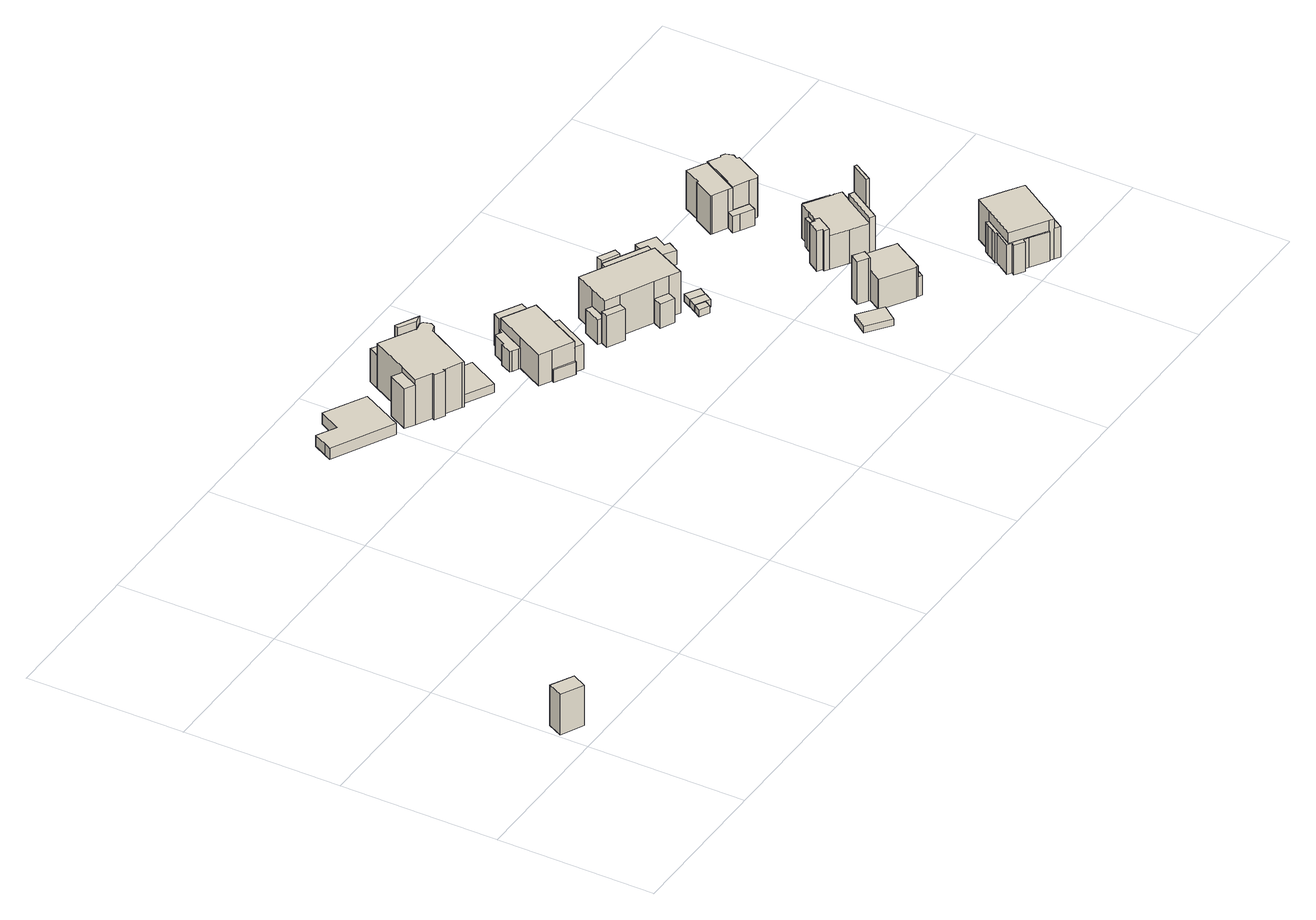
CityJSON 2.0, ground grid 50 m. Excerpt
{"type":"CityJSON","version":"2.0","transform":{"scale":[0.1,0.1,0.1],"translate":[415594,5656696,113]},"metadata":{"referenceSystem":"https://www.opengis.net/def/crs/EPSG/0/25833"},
"CityObjects":{
"building1":{"type":"Building","attributes":{"Dachtyp_tdc":"tdcFreeFormRoof","Gemeindeschluessel":14612000,"Dachneigung":25.74,"QualitaetDacherkennung":6,"Geometrietyp2DReferenz":"3000","measuredHeight":14.43,"function":"31001_9998","roofType":"5000"},"geometry":[{"type":"Solid","lod":"1","boundaries":[[[[0,1,2,3]],[[4,5,6,7]],[[3,5,4,0]],[[2,6,5,3]],[[1,7,6,2]],[[0,4,7,1]]]]}]},
"building2":{"type":"Building","attributes":{"Dachtyp_tdc":"tdcPolyFlatRoof","Gemeindeschluessel":14612000,"Dachneigung":0,"QualitaetDacherkennung":87,"Geometrietyp2DReferenz":"3000","measuredHeight":3.81,"function":"31001_9998","roofType":"1000"},"geometry":[{"type":"Solid","lod":"1","boundaries":[[[[8,9,10,11,12,13,14]],[[15,16,17,18,19,20,21]],[[14,16,15,8]],[[13,17,16,14]],[[12,18,17,13]],[[11,19,18,12]],[[10,20,19,11]],[[9,21,20,10]],[[8,15,21,9]]]]}]},
"building3":{"type":"Building","attributes":{"Gemeindeschluessel":14612000,"Geometrietyp2DReferenz":"3000","function":"31001_9998","roofType":"9999"},"children":["building3-1","building3-2"]},
"building3-1":{"type":"BuildingPart","attributes":{"Dachtyp_tdc":"tdcGableRoof","Dachneigung":48.85,"QualitaetDacherkennung":48,"Geometrietyp2DReferenz":"3000","measuredHeight":16.24,"roofType":"3100"},"parents":["building3"],"geometry":[{"type":"Solid","lod":"1","boundaries":[[[[22,23,24,25]],[[26,27,28,29]],[[25,27,26,22]],[[24,28,27,25]],[[23,29,28,24]],[[22,26,29,23]]]]}]},
"building3-2":{"type":"BuildingPart","attributes":{"Dachtyp_tdc":"tdcHipAndGableRoof","Dachneigung":46.84,"QualitaetDacherkennung":44,"Geometrietyp2DReferenz":"3000","measuredHeight":20.77,"roofType":"5000"},"parents":["building3"],"geometry":[{"type":"Solid","lod":"1","boundaries":[[[[30,31,32,33,34,35,36,37,38,39,40,41,42,43,44,45,46,47,48,49,50]],[[51,52,53,54,55,56,57,58,59,60,61,62,63,64,65,66,67,68,69,27,26]],[[50,52,51,30]],[[49,53,52,50]],[[48,54,53,49]],[[47,55,54,48]],[[46,56,55,47]],[[45,57,56,46]],[[44,58,57,45]],[[43,59,58,44]],[[42,60,59,43]],[[41,61,60,42]],[[40,62,61,41]],[[39,63,62,40]],[[38,64,63,39]],[[37,65,64,38]],[[36,66,65,37]],[[35,67,66,36]],[[34,68,67,35]],[[33,69,68,34]],[[32,27,69,33]],[[31,26,27,32]],[[30,51,26,31]]]]}]},
"building4":{"type":"Building","attributes":{"Dachtyp_tdc":"tdcPolyFlatRoof","Gemeindeschluessel":14612000,"Dachneigung":0,"QualitaetDacherkennung":70,"Geometrietyp2DReferenz":"3000","measuredHeight":3,"function":"31001_9998","roofType":"1000"},"geometry":[{"type":"Solid","lod":"1","boundaries":[[[[70,71,72,73,74]],[[75,76,77,78,79]],[[74,76,75,70]],[[73,77,76,74]],[[72,78,77,73]],[[71,79,78,72]],[[70,75,79,71]]]]}]},
"building5":{"type":"Building","attributes":{"Gemeindeschluessel":14612000,"Geometrietyp2DReferenz":"3000","function":"31001_9998","roofType":"9999"},"children":["building5-1","building5-2","building5-3"]},
"building5-1":{"type":"BuildingPart","attributes":{"Dachtyp_tdc":"tdcGableRoof","Dachneigung":60.28,"QualitaetDacherkennung":3,"Geometrietyp2DReferenz":"3000","measuredHeight":13.81,"roofType":"3100"},"parents":["building5"],"geometry":[{"type":"Solid","lod":"1","boundaries":[[[[80,81,82,83,84,85,86]],[[87,88,89,90,91,92,93]],[[86,88,87,80]],[[85,89,88,86]],[[84,90,89,85]],[[83,91,90,84]],[[82,92,91,83]],[[81,93,92,82]],[[80,87,93,81]]]]}]},
"building5-2":{"type":"BuildingPart","attributes":{"Dachtyp_tdc":"tdcPolyFlatRoof","Dachneigung":0,"QualitaetDacherkennung":49,"Geometrietyp2DReferenz":"3000","measuredHeight":2.97,"roofType":"1000"},"parents":["building5"],"geometry":[{"type":"Solid","lod":"1","boundaries":[[[[94,95,96,97,98,99]],[[100,101,102,103,104,92]],[[99,101,100,94]],[[98,102,101,99]],[[97,103,102,98]],[[96,104,103,97]],[[95,92,104,96]],[[94,100,92,95]]]]}]},
"building5-3":{"type":"BuildingPart","attributes":{"Dachtyp_tdc":"tdcFreeFormRoof","Dachneigung":77.45,"QualitaetDacherkennung":6,"Geometrietyp2DReferenz":"3000","measuredHeight":19.81,"roofType":"5000"},"parents":["building5"],"geometry":[{"type":"Solid","lod":"1","boundaries":[[[[105,106,107,108]],[[103,109,93,104]],[[108,109,103,105]],[[107,93,109,108]],[[106,104,93,107]],[[105,103,104,106]]]]}]},
"building6":{"type":"Building","attributes":{"Gemeindeschluessel":14612000,"Geometrietyp2DReferenz":"3000","function":"31001_9998","roofType":"9999"},"children":["building6-1","building6-2","building6-3","building6-4","building6-5"]},
"building6-1":{"type":"BuildingPart","attributes":{"Dachtyp_tdc":"tdcFreeFormRoof","Dachneigung":57.48,"QualitaetDacherkennung":13,"Geometrietyp2DReferenz":"3000","measuredHeight":8.38,"roofType":"5000"},"parents":["building6"],"geometry":[{"type":"Solid","lod":"1","boundaries":[[[[110,111,112,113,114,115,116,117,118,119,120]],[[121,122,123,124,125,126,127,128,129,130,131]],[[120,122,121,110]],[[119,123,122,120]],[[118,124,123,119]],[[117,125,124,118]],[[116,126,125,117]],[[115,127,126,116]],[[114,128,127,115]],[[113,129,128,114]],[[112,130,129,113]],[[111,131,130,112]],[[110,121,131,111]]]]}]},
"building6-2":{"type":"BuildingPart","attributes":{"Dachtyp_tdc":"tdcFreeFormRoof","Dachneigung":61.52,"QualitaetDacherkennung":17,"Geometrietyp2DReferenz":"3000","measuredHeight":10.3,"roofType":"5000"},"parents":["building6"],"geometry":[{"type":"Solid","lod":"1","boundaries":[[[[132,133,134,135,136,135,137]],[[138,139,140,141,140,142,143]],[[137,139,138,132]],[[135,140,139,137]],[[134,142,140,135]],[[133,143,142,134]],[[132,138,143,133]]]]}]},
"building6-3":{"type":"BuildingPart","attributes":{"Dachtyp_tdc":"tdcPolyFlatRoof","Dachneigung":14.45,"QualitaetDacherkennung":55,"Geometrietyp2DReferenz":"3000","measuredHeight":10.91,"roofType":"2100"},"parents":["building6"],"geometry":[{"type":"Solid","lod":"1","boundaries":[[[[144,145,146,147]],[[148,149,131,150]],[[147,149,148,144]],[[146,131,149,147]],[[145,150,131,146]],[[144,148,150,145]]]]}]},
"building6-4":{"type":"BuildingPart","attributes":{"Dachtyp_tdc":"tdcHipAndGableRoof","Dachneigung":14.98,"QualitaetDacherkennung":64,"Geometrietyp2DReferenz":"3000","measuredHeight":11.48,"roofType":"5000"},"parents":["building6"],"geometry":[{"type":"Solid","lod":"1","boundaries":[[[[151,152,153,154,155,156,157,158]],[[141,159,160,122,121,149,161,142]],[[158,159,141,151]],[[157,160,159,158]],[[156,122,160,157]],[[155,121,122,156]],[[154,149,121,155]],[[153,161,149,154]],[[152,142,161,153]],[[151,141,142,152]]]]}]},
"building6-5":{"type":"BuildingPart","attributes":{"Dachtyp_tdc":"tdcPolyFlatRoof","Dachneigung":0,"QualitaetDacherkennung":0,"Geometrietyp2DReferenz":"3000","measuredHeight":4.12,"roofType":"9999"},"parents":["building6"],"geometry":[{"type":"Solid","lod":"1","boundaries":[[[[162,163,164,165]],[[166,159,141,167]],[[165,159,166,162]],[[164,141,159,165]],[[163,167,141,164]],[[162,166,167,163]]]]}]},
"building7":{"type":"Building","attributes":{"Gemeindeschluessel":14612000,"Geometrietyp2DReferenz":"3000","function":"31001_9998","roofType":"9999"},"children":["building7-1","building7-2","building7-3","building7-4","building7-5","building7-6"]},
"building7-1":{"type":"BuildingPart","attributes":{"Dachtyp_tdc":"tdcFreeFormRoof","Dachneigung":49.77,"QualitaetDacherkennung":8,"Geometrietyp2DReferenz":"3000","measuredHeight":11.62,"roofType":"5000"},"parents":["building7"],"geometry":[{"type":"Solid","lod":"1","boundaries":[[[[168,169,170,171]],[[172,173,174,175]],[[171,173,172,168]],[[170,174,173,171]],[[169,175,174,170]],[[168,172,175,169]]]]}]},
"building7-2":{"type":"BuildingPart","attributes":{"Dachtyp_tdc":"tdcFreeFormRoof","Dachneigung":60.69,"QualitaetDacherkennung":13,"Geometrietyp2DReferenz":"3000","measuredHeight":9.3,"roofType":"5000"},"parents":["building7"],"geometry":[{"type":"Solid","lod":"1","boundaries":[[[[176,177,178,179]],[[180,181,182,183]],[[179,181,180,176]],[[178,182,181,179]],[[177,183,182,178]],[[176,180,183,177]]]]}]},
"building7-3":{"type":"BuildingPart","attributes":{"Dachtyp_tdc":"tdcCutGableRoof","Dachneigung":2.76,"QualitaetDacherkennung":31,"Geometrietyp2DReferenz":"3000","measuredHeight":13.89,"roofType":"9999"},"parents":["building7"],"geometry":[{"type":"Solid","lod":"1","boundaries":[[[[184,185,186,187,188]],[[189,190,191,192,193]],[[188,190,189,184]],[[187,191,190,188]],[[186,192,191,187]],[[185,193,192,186]],[[184,189,193,185]]]]}]},
"building7-4":{"type":"BuildingPart","attributes":{"Dachtyp_tdc":"tdcFreeFormRoof","Dachneigung":48.07,"QualitaetDacherkennung":9,"Geometrietyp2DReferenz":"3000","measuredHeight":9.09,"roofType":"5000"},"parents":["building7"],"geometry":[{"type":"Solid","lod":"1","boundaries":[[[[194,195,196,197]],[[198,199,200,201]],[[197,199,198,194]],[[196,200,199,197]],[[195,201,200,196]],[[194,198,201,195]]]]}]},
"building7-5":{"type":"BuildingPart","attributes":{"Dachtyp_tdc":"tdcHipRoof","Dachneigung":14.18,"QualitaetDacherkennung":47,"Geometrietyp2DReferenz":"3000","measuredHeight":14.96,"roofType":"3200"},"parents":["building7"],"geometry":[{"type":"Solid","lod":"1","boundaries":[[[[202,203,204,205,206,207,208,209,210]],[[198,201,172,180,183,211,190,189,212]],[[210,201,198,202]],[[209,172,201,210]],[[208,180,172,209]],[[207,183,180,208]],[[206,211,183,207]],[[205,190,211,206]],[[204,189,190,205]],[[203,212,189,204]],[[202,198,212,203]]]]}]},
"building7-6":{"type":"BuildingPart","attributes":{"Dachtyp_tdc":"tdcPolyFlatRoof","Dachneigung":13.92,"QualitaetDacherkennung":50,"Geometrietyp2DReferenz":"3000","measuredHeight":13.87,"roofType":"2100"},"parents":["building7"],"geometry":[{"type":"Solid","lod":"1","boundaries":[[[[213,214,215,216]],[[217,192,191,218]],[[216,192,217,213]],[[215,191,192,216]],[[214,218,191,215]],[[213,217,218,214]]]]}]},
"building8":{"type":"Building","attributes":{"Dachtyp_tdc":"tdcPolyFlatRoof","Gemeindeschluessel":14612000,"Dachneigung":0,"QualitaetDacherkennung":50,"Geometrietyp2DReferenz":"3000","measuredHeight":2.5,"function":"31001_9998","roofType":"1000"},"geometry":[{"type":"Solid","lod":"1","boundaries":[[[[219,220,221,222]],[[223,224,225,226]],[[222,224,223,219]],[[221,225,224,222]],[[220,226,225,221]],[[219,223,226,220]]]]}]},
"building9":{"type":"Building","attributes":{"Dachtyp_tdc":"tdcPolyFlatRoof","Gemeindeschluessel":14612000,"Dachneigung":0,"QualitaetDacherkennung":74,"Geometrietyp2DReferenz":"3000","measuredHeight":2.44,"function":"31001_9998","roofType":"1000"},"geometry":[{"type":"Solid","lod":"1","boundaries":[[[[227,228,229,230,231]],[[224,232,233,234,225]],[[231,232,224,227]],[[230,233,232,231]],[[229,234,233,230]],[[228,225,234,229]],[[227,224,225,228]]]]}]},
"building10":{"type":"Building","attributes":{"Dachtyp_tdc":"tdcPolyFlatRoof","Gemeindeschluessel":14612000,"Dachneigung":0,"QualitaetDacherkennung":65,"Geometrietyp2DReferenz":"3000","measuredHeight":2.24,"function":"31001_9998","roofType":"1000"},"geometry":[{"type":"Solid","lod":"1","boundaries":[[[[235,236,237,238]],[[239,240,241,242]],[[238,240,239,235]],[[237,241,240,238]],[[236,242,241,237]],[[235,239,242,236]]]]}]},
"building11":{"type":"Building","attributes":{"Dachtyp_tdc":"tdcPolyFlatRoof","Gemeindeschluessel":14612000,"Dachneigung":0,"QualitaetDacherkennung":77,"Geometrietyp2DReferenz":"3000","measuredHeight":2.54,"function":"31001_9998","roofType":"1000"},"geometry":[{"type":"Solid","lod":"1","boundaries":[[[[243,244,245,246]],[[247,248,249,250]],[[246,248,247,243]],[[245,249,248,246]],[[244,250,249,245]],[[243,247,250,244]]]]}]},
"building12":{"type":"Building","attributes":{"Gemeindeschluessel":14612000,"Geometrietyp2DReferenz":"3000","function":"31001_9998","roofType":"9999"},"children":["building12-1","building12-2","building12-3","building12-4"]},
"building12-1":{"type":"BuildingPart","attributes":{"Dachtyp_tdc":"tdcFreeFormRoof","Dachneigung":45.58,"QualitaetDacherkennung":9,"Geometrietyp2DReferenz":"3000","measuredHeight":5.17,"roofType":"5000"},"parents":["building12"],"geometry":[{"type":"Solid","lod":"1","boundaries":[[[[251,252,253,254]],[[255,256,257,258]],[[254,256,255,251]],[[253,257,256,254]],[[252,258,257,253]],[[251,255,258,252]]]]}]},
"building12-2":{"type":"BuildingPart","attributes":{"Dachtyp_tdc":"tdcGableRoof","Dachneigung":37.15,"QualitaetDacherkennung":2,"Geometrietyp2DReferenz":"3000","measuredHeight":9.19,"roofType":"3100"},"parents":["building12"],"geometry":[{"type":"Solid","lod":"1","boundaries":[[[[259,260,261,262,263,264,265,266,267]],[[268,269,270,271,272,273,274,275,276]],[[267,269,268,259]],[[266,270,269,267]],[[265,271,270,266]],[[264,272,271,265]],[[263,273,272,264]],[[262,274,273,263]],[[261,275,274,262]],[[260,276,275,261]],[[259,268,276,260]]]]}]},
"building12-3":{"type":"BuildingPart","attributes":{"Dachtyp_tdc":"tdcFreeFormRoof","Dachneigung":60.14,"QualitaetDacherkennung":6,"Geometrietyp2DReferenz":"3000","measuredHeight":16.04,"roofType":"5000"},"parents":["building12"],"geometry":[{"type":"Solid","lod":"1","boundaries":[[[[277,278,279,280,281,282,283]],[[284,285,286,287,288,289,290]],[[283,285,284,277]],[[282,286,285,283]],[[281,287,286,282]],[[280,288,287,281]],[[279,289,288,280]],[[278,290,289,279]],[[277,284,290,278]]]]}]},
"building12-4":{"type":"BuildingPart","attributes":{"Dachtyp_tdc":"tdcHipRoof","Dachneigung":25.11,"QualitaetDacherkennung":30,"Geometrietyp2DReferenz":"3000","measuredHeight":12.41,"roofType":"3200"},"parents":["building12"],"geometry":[{"type":"Solid","lod":"1","boundaries":[[[[291,292,293,294,295,296,297,298,299,300,301,302,303]],[[304,305,275,273,306,307,308,309,290,288,310,255,258]],[[303,304,258,291]],[[302,305,304,303]],[[301,275,305,302]],[[300,273,275,301]],[[299,306,273,300]],[[298,307,306,299]],[[297,308,307,298]],[[296,309,308,297]],[[295,290,309,296]],[[294,288,290,295]],[[293,310,288,294]],[[292,255,310,293]],[[291,258,255,292]]]]}]},
"building13":{"type":"Building","attributes":{"Dachtyp_tdc":"tdcFreeFormRoof","Gemeindeschluessel":14612000,"Dachneigung":35.89,"QualitaetDacherkennung":77,"Geometrietyp2DReferenz":"3000","measuredHeight":6.06,"function":"31001_9998","roofType":"5000"},"geometry":[{"type":"Solid","lod":"1","boundaries":[[[[311,312,313,314,315,316]],[[317,318,319,320,321,322]],[[316,318,317,311]],[[315,319,318,316]],[[314,320,319,315]],[[313,321,320,314]],[[312,322,321,313]],[[311,317,322,312]]]]}]},
"building14":{"type":"Building","attributes":{"Gemeindeschluessel":14612000,"Geometrietyp2DReferenz":"3000","function":"31001_9998","roofType":"9999"},"children":["building14-1","building14-2","building14-3","building14-4","building14-5","building14-6"]},
"building14-1":{"type":"BuildingPart","attributes":{"Dachtyp_tdc":"tdcFreeFormRoof","Dachneigung":55.26,"QualitaetDacherkennung":51,"Geometrietyp2DReferenz":"3000","measuredHeight":16.03,"roofType":"5000"},"parents":["building14"],"geometry":[{"type":"Solid","lod":"1","boundaries":[[[[323,324,325,326,327,328,329,330]],[[331,332,333,334,335,336,337,338]],[[330,332,331,323]],[[329,333,332,330]],[[328,334,333,329]],[[327,335,334,328]],[[326,336,335,327]],[[325,337,336,326]],[[324,338,337,325]],[[323,331,338,324]]]]}]},
"building14-2":{"type":"BuildingPart","attributes":{"Dachtyp_tdc":"tdcFreeFormRoof","Dachneigung":80.05,"QualitaetDacherkennung":14,"Geometrietyp2DReferenz":"3000","measuredHeight":15.99,"roofType":"5000"},"parents":["building14"],"geometry":[{"type":"Solid","lod":"1","boundaries":[[[[339,340,341,342,343]],[[344,345,346,347,348]],[[343,345,344,339]],[[342,346,345,343]],[[341,347,346,342]],[[340,348,347,341]],[[339,344,348,340]]]]}]},
"building14-3":{"type":"BuildingPart","attributes":{"Dachtyp_tdc":"tdcFreeFormRoof","Dachneigung":72.91,"QualitaetDacherkennung":40,"Geometrietyp2DReferenz":"3000","measuredHeight":10.67,"roofType":"5000"},"parents":["building14"],"geometry":[{"type":"Solid","lod":"1","boundaries":[[[[349,350,351,352,353,354]],[[355,356,357,358,359,360]],[[354,356,355,349]],[[353,357,356,354]],[[352,358,357,353]],[[351,359,358,352]],[[350,360,359,351]],[[349,355,360,350]]]]}]},
"building14-4":{"type":"BuildingPart","attributes":{"Dachtyp_tdc":"tdcFreeFormRoof","Dachneigung":66.39,"QualitaetDacherkennung":21,"Geometrietyp2DReferenz":"3000","measuredHeight":11.16,"roofType":"5000"},"parents":["building14"],"geometry":[{"type":"Solid","lod":"1","boundaries":[[[[361,362,363,364,365,366,367]],[[368,369,370,371,372,373,374]],[[367,368,374,361]],[[366,369,368,367]],[[365,370,369,366]],[[364,371,370,365]],[[363,372,371,364]],[[362,373,372,363]],[[361,374,373,362]]]]}]},
"building14-5":{"type":"BuildingPart","attributes":{"Dachtyp_tdc":"tdcFreeFormRoof","Dachneigung":59.45,"QualitaetDacherkennung":0,"Geometrietyp2DReferenz":"3000","measuredHeight":22.34,"roofType":"5000"},"parents":["building14"],"geometry":[{"type":"Solid","lod":"1","boundaries":[[[[375,376,377,378]],[[345,344,379,380]],[[378,344,345,375]],[[377,379,344,378]],[[376,380,379,377]],[[375,345,380,376]]]]}]},
"building14-6":{"type":"BuildingPart","attributes":{"Dachtyp_tdc":"tdcHipAndGableRoof","Dachneigung":41.72,"QualitaetDacherkennung":38,"Geometrietyp2DReferenz":"3000","measuredHeight":14.31,"roofType":"5000"},"parents":["building14"],"geometry":[{"type":"Solid","lod":"1","boundaries":[[[[381,382,383,384,385,386,387,388,389,390,391,392,393,394,395]],[[396,335,334,358,357,397,374,373,372,398,399,400,401,348,347]],[[395,335,396,381]],[[394,334,335,395]],[[393,358,334,394]],[[392,357,358,393]],[[391,397,357,392]],[[390,374,397,391]],[[389,373,374,390]],[[388,372,373,389]],[[387,398,372,388]],[[386,399,398,387]],[[385,400,399,386]],[[384,401,400,385]],[[383,348,401,384]],[[382,347,348,383]],[[381,396,347,382]]]]}]},
"building15":{"type":"Building","attributes":{"Gemeindeschluessel":14612000,"Geometrietyp2DReferenz":"3000","function":"31001_9998","roofType":"9999"},"children":["building15-1","building15-2","building15-3","building15-4"]},
"building15-1":{"type":"BuildingPart","attributes":{"Dachtyp_tdc":"tdcFreeFormRoof","Dachneigung":59.45,"QualitaetDacherkennung":14,"Geometrietyp2DReferenz":"3000","measuredHeight":9.18,"roofType":"5000"},"parents":["building15"],"geometry":[{"type":"Solid","lod":"1","boundaries":[[[[402,403,404,405,406,407,408,409,410,411]],[[412,413,414,415,416,417,418,419,420,421]],[[410,413,412,411]],[[409,414,413,410]],[[408,415,414,409]],[[407,416,415,408]],[[406,417,416,407]],[[405,418,417,406]],[[404,419,418,405]],[[403,420,419,404]],[[402,421,420,403]],[[411,412,421,402]]]]}]},
"building15-2":{"type":"BuildingPart","attributes":{"Dachtyp_tdc":"tdcHipAndGableRoof","Dachneigung":49.84,"QualitaetDacherkennung":44,"Geometrietyp2DReferenz":"3000","measuredHeight":16.49,"roofType":"5000"},"parents":["building15"],"geometry":[{"type":"Solid","lod":"1","boundaries":[[[[422,423,424,425,426,427,428,429,430,431]],[[432,433,413,434,412,435,436,437,438,439]],[[431,433,432,422]],[[430,413,433,431]],[[429,434,413,430]],[[428,412,434,429]],[[427,435,412,428]],[[426,436,435,427]],[[425,437,436,426]],[[424,438,437,425]],[[423,439,438,424]],[[422,432,439,423]]]]}]},
"building15-3":{"type":"BuildingPart","attributes":{"Dachtyp_tdc":"tdcGableRoof","Dachneigung":66.68,"QualitaetDacherkennung":6,"Geometrietyp2DReferenz":"3000","measuredHeight":8.48,"roofType":"3100"},"parents":["building15"],"geometry":[{"type":"Solid","lod":"1","boundaries":[[[[440,441,442,443,444,445,446]],[[435,447,448,449,450,451,436]],[[446,435,436,440]],[[445,447,435,446]],[[444,448,447,445]],[[443,449,448,444]],[[442,450,449,443]],[[441,451,450,442]],[[440,436,451,441]]]]}]},
"building15-4":{"type":"BuildingPart","attributes":{"Dachtyp_tdc":"tdcFreeFormRoof","Dachneigung":25.11,"QualitaetDacherkennung":28,"Geometrietyp2DReferenz":"3000","measuredHeight":16.92,"roofType":"5000"},"parents":["building15"],"geometry":[{"type":"Solid","lod":"1","boundaries":[[[[452,453,454,455,456,457,458,459,460,461,462,463,464,465]],[[466,448,435,467,412,468,469,470,471,472,473,474,475,476]],[[465,448,466,452]],[[464,435,448,465]],[[463,467,435,464]],[[462,412,467,463]],[[461,468,412,462]],[[460,469,468,461]],[[459,470,469,460]],[[458,471,470,459]],[[457,472,471,458]],[[456,473,472,457]],[[455,474,473,456]],[[454,475,474,455]],[[453,476,475,454]],[[452,466,476,453]]]]}]},
"building16":{"type":"Building","attributes":{"Gemeindeschluessel":14612000,"Geometrietyp2DReferenz":"3000","function":"31001_9998","roofType":"9999"},"children":["building16-1","building16-2","building16-3","building16-4"]},
"building16-1":{"type":"BuildingPart","attributes":{"Dachtyp_tdc":"tdcPolyFlatRoof","Dachneigung":0,"QualitaetDacherkennung":44,"Geometrietyp2DReferenz":"3000","measuredHeight":10.44,"roofType":"1000"},"parents":["building16"],"geometry":[{"type":"Solid","lod":"1","boundaries":[[[[477,478,479,480,481]],[[482,483,484,485,486]],[[481,483,482,477]],[[480,484,483,481]],[[479,485,484,480]],[[478,486,485,479]],[[477,482,486,478]]]]}]},
"building16-2":{"type":"BuildingPart","attributes":{"Dachtyp_tdc":"tdcFreeFormRoof","Dachneigung":70.41,"QualitaetDacherkennung":13,"Geometrietyp2DReferenz":"3000","measuredHeight":11.98,"roofType":"5000"},"parents":["building16"],"geometry":[{"type":"Solid","lod":"1","boundaries":[[[[487,488,489,490,491,492,493,494,495,496,497,498,499,500,501,502]],[[503,504,505,506,507,508,509,510,511,512,513,514,515,516,517,518]],[[502,504,503,487]],[[501,505,504,502]],[[500,506,505,501]],[[499,507,506,500]],[[498,508,507,499]],[[497,509,508,498]],[[496,510,509,497]],[[495,511,510,496]],[[494,512,511,495]],[[493,513,512,494]],[[492,514,513,493]],[[491,515,514,492]],[[490,516,515,491]],[[489,517,516,490]],[[488,518,517,489]],[[487,503,518,488]]]]}]},
"building16-3":{"type":"BuildingPart","attributes":{"Dachtyp_tdc":"tdcCutTentRoof","Dachneigung":51.6,"QualitaetDacherkennung":48,"Geometrietyp2DReferenz":"3000","measuredHeight":16.34,"roofType":"9999"},"parents":["building16"],"geometry":[{"type":"Solid","lod":"1","boundaries":[[[[519,520,521,522,523,524,525,526,527,528,529,530]],[[531,532,533,534,535,536,484,483,517,516,515,537]],[[530,532,531,519]],[[529,533,532,530]],[[528,534,533,529]],[[527,535,534,528]],[[526,536,535,527]],[[525,484,536,526]],[[524,483,484,525]],[[523,517,483,524]],[[522,516,517,523]],[[521,515,516,522]],[[520,537,515,521]],[[519,531,537,520]]]]}]},
"building16-4":{"type":"BuildingPart","attributes":{"Dachtyp_tdc":"tdcGableRoof","Dachneigung":14.81,"QualitaetDacherkennung":25,"Geometrietyp2DReferenz":"3000","measuredHeight":7.54,"roofType":"3100"},"parents":["building16"],"geometry":[{"type":"Solid","lod":"1","boundaries":[[[[538,539,540,541,542,543,544,545,546,547,548,549,550,551,552]],[[553,554,555,556,557,558,559,560,561,562,533,532,563,531,564]],[[552,554,553,538]],[[551,555,554,552]],[[550,556,555,551]],[[549,557,556,550]],[[548,558,557,549]],[[547,559,558,548]],[[546,560,559,547]],[[545,561,560,546]],[[544,562,561,545]],[[543,533,562,544]],[[542,532,533,543]],[[541,563,532,542]],[[540,531,563,541]],[[539,564,531,540]],[[538,553,564,539]]]]}]}
},
"vertices":[
[98,100,152],[27,137,152],[3,90,152],[74,54,152],[98,100,14],[74,54,14],[3,90,14],[27,137,14],
[798,1285,47],[990,1183,47],[1060,1316,47],[931,1385,47],[893,1315,47],[832,1348,47],[809,1305,47],[798,1285,9],[809,1305,9],[832,1348,9],[893,1315,9],[931,1385,9],[1060,1316,9],[990,1183,9],
[1081,1217,152],[1050,1234,152],[1017,1173,152],[1048,1156,152],[1081,1217,16],[1048,1156,16],[1017,1173,16],[1050,1234,16],
[1142,1332,170],[1081,1217,170],[1048,1156,170],[1097,1130,170],[1093,1122,170],[1124,1105,170],[1128,1113,170],[1134,1110,170],[1182,1084,170],[1188,1081,170],[1192,1088,170],[1224,1147,170],[1246,1187,170],[1268,1228,170],[1289,1236,170],[1296,1249,170],[1290,1271,170],[1286,1273,170],[1280,1276,170],[1255,1271,170],[1207,1297,170],[1142,1332,16],[1207,1297,16],[1255,1271,16],[1280,1276,16],[1286,1273,16],[1290,1271,16],[1296,1249,16],[1289,1236,16],[1268,1228,16],[1246,1187,16],[1224,1147,16],[1192,1088,16],[1188,1081,16],[1182,1084,16],[1134,1110,16],[1128,1113,16],[1124,1105,16],[1093,1122,16],[1097,1130,16],
[1192,1088,50],[1282,1040,50],[1338,1143,50],[1246,1187,50],[1224,1147,50],[1192,1088,20],[1224,1147,20],[1246,1187,20],[1338,1143,20],[1282,1040,20],
[1168,1318,128],[1201,1301,128],[1218,1332,128],[1185,1351,128],[1179,1355,128],[1160,1365,128],[1142,1332,128],[1168,1318,15],[1142,1332,15],[1160,1365,15],[1179,1355,15],[1185,1351,15],[1218,1332,15],[1201,1301,15],
[1229,1352,45],[1218,1332,45],[1208,1314,45],[1280,1276,45],[1286,1273,45],[1306,1309,45],[1229,1352,15],[1306,1309,15],[1286,1273,15],[1280,1276,15],[1208,1314,15],
[1280,1276,196],[1208,1314,196],[1201,1301,196],[1255,1271,196],[1255,1271,15],
[1473,1130,82],[1469,1133,82],[1462,1120,82],[1452,1125,82],[1442,1130,82],[1419,1088,82],[1412,1092,82],[1393,1056,82],[1400,1052,82],[1419,1041,82],[1424,1039,82],[1473,1130,13],[1424,1039,13],[1419,1041,13],[1400,1052,13],[1393,1056,13],[1412,1092,13],[1419,1088,13],[1442,1130,13],[1452,1125,13],[1462,1120,13],[1469,1133,13],
[1571,1001,99],[1557,1009,99],[1542,1016,99],[1481,901,99],[1480,899,99],[1509,886,99],[1571,1001,13],[1509,886,13],[1481,901,13],[1480,899,13],[1542,1016,13],[1557,1009,13],
[1560,1113,119],[1481,1156,119],[1469,1133,119],[1548,1090,119],[1560,1113,13],[1548,1090,13],[1481,1156,13],
[1480,899,120],[1542,1016,120],[1574,1076,120],[1548,1090,120],[1473,1130,120],[1424,1039,120],[1378,954,120],[1416,933,120],[1416,933,13],[1378,954,13],[1574,1076,13],
[1413,926,55],[1476,892,55],[1480,899,55],[1416,933,55],[1413,926,13],[1476,892,13],
[1691,875,122],[1637,903,122],[1625,880,122],[1679,852,122],[1691,875,14],[1679,852,14],[1625,880,14],[1637,903,14],
[1645,899,97],[1673,954,97],[1654,964,97],[1626,909,97],[1645,899,14],[1626,909,14],[1654,964,14],[1673,954,14],
[1926,902,140],[1942,933,140],[1861,975,140],[1808,1002,140],[1792,971,140],[1926,902,14],[1792,971,14],[1808,1002,14],[1861,975,14],[1942,933,14],
[1833,803,96],[1790,825,96],[1776,798,96],[1820,776,96],[1833,803,14],[1820,776,14],[1776,798,14],[1790,825,14],
[1833,803,155],[1867,785,155],[1926,902,155],[1792,971,155],[1705,1016,155],[1673,954,155],[1645,899,155],[1691,875,155],[1790,825,155],[1705,1016,14],[1867,785,14],
[1871,995,149],[1818,1023,149],[1808,1002,149],[1861,975,149],[1871,995,14],[1818,1023,14],
[1879,733,36],[1908,716,36],[1921,737,36],[1892,754,36],[1879,733,12],[1892,754,12],[1921,737,12],[1908,716,12],
[1892,754,37],[1921,737,37],[1935,728,37],[1950,753,37],[1907,779,37],[1907,779,12],[1950,753,12],[1935,728,12],
[2098,240,47],[2135,288,47],[2062,343,47],[2026,294,47],[2098,240,25],[2026,294,25],[2062,343,25],[2135,288,25],
[1950,753,36],[1966,779,36],[1922,805,36],[1907,779,36],[1950,753,11],[1907,779,11],[1922,805,11],[1966,779,11],
[2249,389,72],[2284,367,72],[2293,382,72],[2258,404,72],[2249,389,25],[2258,404,25],[2293,382,25],[2284,367,25],
[2295,314,91],[2302,326,91],[2296,329,91],[2283,307,91],[2248,249,91],[2260,242,91],[2286,285,91],[2279,289,91],[2288,304,91],[2295,314,25],[2288,304,25],[2279,289,25],[2286,285,25],[2260,242,25],[2248,249,25],[2283,307,25],[2296,329,25],[2302,326,25],
[2160,357,171],[2166,354,171],[2175,368,171],[2183,382,171],[2177,386,171],[2149,403,171],[2132,375,171],[2160,357,25],[2132,375,25],[2149,403,25],[2177,386,25],[2183,382,25],[2175,368,25],[2166,354,25],
[2284,367,129],[2249,389,129],[2204,416,129],[2183,382,129],[2166,354,129],[2142,314,129],[2140,311,129],[2240,250,129],[2242,253,129],[2248,249,129],[2296,329,129],[2310,351,129],[2303,355,129],[2303,355,25],[2310,351,25],[2242,253,25],[2240,250,25],[2140,311,25],[2142,314,25],[2204,416,25],
[2058,908,61],[2077,942,61],[2062,950,61],[2083,988,61],[2024,1020,61],[1988,952,61],[2058,908,12],[1988,952,12],[2024,1020,12],[2083,988,12],[2062,950,12],[2077,942,12],
[2246,593,152],[2222,556,152],[2237,546,152],[2233,540,152],[2247,531,152],[2278,581,152],[2264,590,152],[2261,584,152],[2246,593,14],[2261,584,14],[2264,590,14],[2278,581,14],[2247,531,14],[2233,540,14],[2237,546,14],[2222,556,14],
[2435,560,148],[2419,569,148],[2353,464,148],[2368,455,148],[2397,500,148],[2435,560,14],[2397,500,14],[2368,455,14],[2353,464,14],[2419,569,14],
[2299,633,112],[2285,610,112],[2277,598,112],[2286,592,112],[2314,636,112],[2305,642,112],[2299,633,14],[2305,642,14],[2314,636,14],[2286,592,14],[2277,598,14],[2285,610,14],
[2341,667,113],[2418,617,113],[2419,618,113],[2431,637,113],[2392,661,113],[2360,682,113],[2348,678,113],[2348,678,14],[2360,682,14],[2392,661,14],[2431,637,14],[2419,618,14],[2418,617,14],[2341,667,14],
[2397,500,238],[2404,495,238],[2442,556,238],[2435,560,238],[2442,556,14],[2404,495,14],
[2299,498,129],[2353,464,129],[2419,569,129],[2441,603,129],[2428,612,129],[2425,614,129],[2422,616,129],[2419,618,129],[2418,617,129],[2341,667,129],[2335,670,129],[2314,636,129],[2286,592,129],[2278,581,129],[2247,531,129],[2299,498,14],[2335,670,14],[2422,616,14],[2425,614,14],[2428,612,14],[2441,603,14],
[2368,1002,80],[2372,1013,80],[2370,1025,80],[2363,1035,80],[2353,1040,80],[2342,1040,80],[2332,1035,80],[2327,1029,80],[2316,1009,80],[2359,985,80],[2359,985,8],[2316,1009,8],[2327,1029,8],[2332,1035,8],[2342,1040,8],[2353,1040,8],[2363,1035,8],[2370,1025,8],[2372,1013,8],[2368,1002,8],
[2271,963,140],[2267,965,140],[2231,900,140],[2235,898,140],[2280,873,140],[2293,866,140],[2359,985,140],[2345,993,140],[2316,1009,140],[2300,1017,140],[2271,963,8],[2300,1017,8],[2345,993,8],[2293,866,8],[2280,873,8],[2235,898,8],[2231,900,8],[2267,965,8],
[2280,873,64],[2267,850,64],[2288,838,64],[2328,816,64],[2341,840,64],[2301,862,64],[2293,866,64],[2301,862,8],[2341,840,8],[2328,816,8],[2288,838,8],[2267,850,8],
[2362,828,144],[2368,829,144],[2373,832,144],[2395,872,144],[2420,918,144],[2413,922,144],[2422,937,144],[2415,960,144],[2402,967,144],[2397,964,144],[2359,985,144],[2320,913,144],[2293,866,144],[2341,840,144],[2362,828,8],[2320,913,8],[2397,964,8],[2402,967,8],[2415,960,8],[2422,937,8],[2413,922,8],[2420,918,8],[2395,872,8],[2373,832,8],[2368,829,8],
[2613,6,121],[2641,50,121],[2631,57,121],[2625,60,121],[2597,17,121],[2613,6,17],[2597,17,17],[2625,60,17],[2631,57,17],[2641,50,17],
[2527,57,118],[2581,22,118],[2584,25,118],[2476,94,118],[2539,191,118],[2534,194,118],[2531,197,118],[2521,183,118],[2510,164,118],[2499,148,118],[2502,145,118],[2468,93,118],[2482,85,118],[2476,76,118],[2506,57,118],[2512,66,118],[2527,57,17],[2512,66,17],[2506,57,17],[2476,76,17],[2482,85,17],[2468,93,17],[2502,145,17],[2499,148,17],[2510,164,17],[2521,183,17],[2531,197,17],[2534,194,17],[2539,191,17],[2476,94,17],[2584,25,17],[2581,22,17],
[2637,200,154],[2571,242,154],[2539,191,154],[2476,94,154],[2584,25,154],[2597,17,154],[2625,60,154],[2630,69,154],[2648,97,154],[2657,110,154],[2692,164,154],[2691,165,154],[2637,200,17],[2691,165,17],[2692,164,17],[2657,110,17],[2648,97,17],[2630,69,17],[2571,242,17],
[2642,200,86],[2639,202,86],[2637,200,86],[2661,184,86],[2691,165,86],[2692,164,86],[2711,196,86],[2712,198,86],[2700,206,86],[2682,217,86],[2674,222,86],[2662,230,86],[2661,228,86],[2655,219,86],[2649,211,86],[2642,200,17],[2649,211,17],[2655,219,17],[2661,228,17],[2662,230,17],[2674,222,17],[2682,217,17],[2700,206,17],[2712,198,17],[2711,196,17],[2661,184,17],[2639,202,17]
]}
